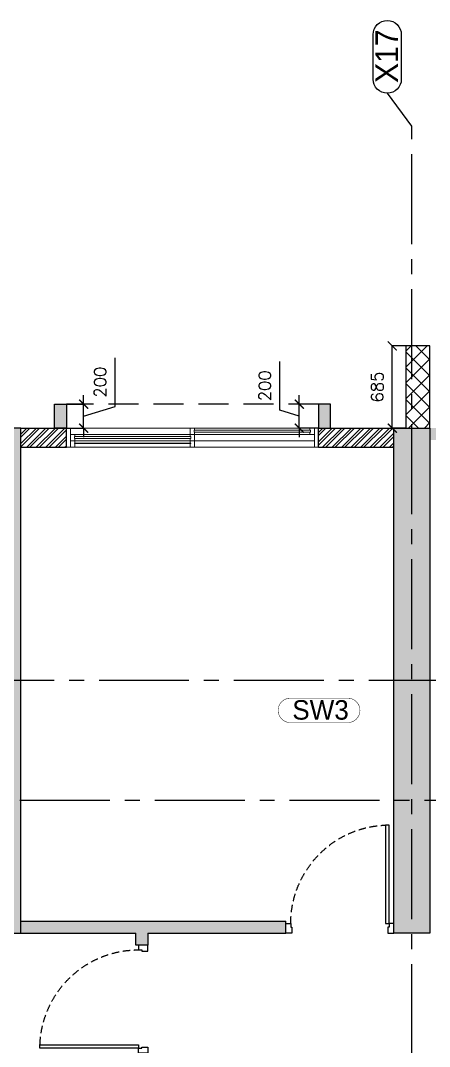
# Model space of a CAD drawing. Header units: millimetres. Extents: x 1181448 to 1317632, y -5734806 to -5633961.
# Drawn here: x 1199380 to 1202789, y -5706245 to -5697693 of the extents above; entities that cross this region are included whole.
import ezdxf

# ---------------------------------------------------------------- set-up
doc = ezdxf.new("R2010")
doc.units = ezdxf.units.MM
doc.header["$LTSCALE"] = 1000
doc.header["$MEASUREMENT"] = 0
for name, pattern in [('2BHK-A - BACK$0$AUDIT_D_120904163729-0', [0]), ('2BHK-A - BACK$1$HIDDEN', [0.375, 0.25, -0.125]), ('AUDIT_D_120904163729-0', [0]), ('T8(T9 IS SIMILAR) - TYPICAL FLOOR ELEVATION$1$AUDIT_D_120904163729-0', [0]), ('T8(T9 IS SIMILAR) - TYPICAL FLOOR ELEVATION$1$HIDDEN', [0.375, 0.25, -0.125]), ('T8_REFUGE COLUMNS$0$AUDIT_D_120904163729-0', [0]), ('T8_REFUGE COLUMNS$0$CENTER2', [1.125, 0.75, -0.125, 0.125, -0.125])]:
    doc.linetypes.add(name, pattern=pattern)
doc.layers.get('0').update_dxf_attribs({"linetype": 'AUDIT_D_120904163729-0'})
for name, color, linetype in [('2BHK-A - BACK$0$A-DOOR-FULL', 2, 'Continuous'), ('2BHK-A - BACK$0$A-HATCH -160', 251, '2BHK-A - BACK$0$AUDIT_D_120904163729-0'), ('A_dim', 1, 'Continuous'), ('T8(T9 IS SIMILAR) - REFUGE FLOOR$1$A_rail', 253, 'Continuous'), ('T8(T9 IS SIMILAR) - TYPICAL FLOOR ELEVATION$0$A-DIM', 1, 'T8(T9 IS SIMILAR) - TYPICAL FLOOR ELEVATION$1$AUDIT_D_120904163729-0'), ('T8(T9 IS SIMILAR) - TYPICAL FLOOR ELEVATION$1$A-WALL HATCH', 252, 'T8(T9 IS SIMILAR) - TYPICAL FLOOR ELEVATION$1$AUDIT_D_120904163729-0'), ('T8(T9 IS SIMILAR) - TYPICAL FLOOR ELEVATION$1$A-WALL-FEATURES', 6, 'T8(T9 IS SIMILAR) - TYPICAL FLOOR ELEVATION$1$AUDIT_D_120904163729-0'), ('T8_REFUGE COLUMNS$0$A-CENTERLINE', 193, 'T8_REFUGE COLUMNS$0$CENTER2'), ('T8_REFUGE COLUMNS$0$A-COLUMN GRID NUMBERING', 4, 'T8_REFUGE COLUMNS$0$AUDIT_D_120904163729-0'), ('T8_REFUGE COLUMNS$1$A-RCC COLS', 3, 'Continuous')]:
    doc.layers.add(name, color=color, linetype=linetype)
for name, color, linetype, lineweight in [('2BHK-A - BACK$1$A-WALL- 160', 6, 'Continuous', 30), ('2BHK-A - BACK$1$Window', 4, 'Continuous', 20), ('T8(T9 IS SIMILAR) - REFUGE FLOOR$0$D&W', 8, 'Continuous', 25), ('T8_REFUGE COLUMNS$0$A-COLUMN NO size reduce', 81, 'Continuous', 25)]:
    doc.layers.add(name, color=color, linetype=linetype, lineweight=lineweight)
doc.layers.add('T8_REFUGE COLUMNS$0$COL-HATCH', color=7, linetype='Continuous', lineweight=25, true_color=0xa3a3a3)
doc.styles.add('T8(T9 IS SIMILAR) - TYPICAL FLOOR ELEVATION$0$Romans 1', font='romans.shx', dxfattribs={"height": 100})
doc.styles.add('T8_REFUGE COLUMNS$0$STANDARD', font='GOTHIC.TTF')
doc.dimstyles.new('T8(T9 IS SIMILAR) - TYPICAL FLOOR ELEVATION$0$ALPINE S', dxfattribs={"dimscale": 0, "dimtxt": 100, "dimasz": 75, "dimexe": 0, "dimexo": 0, "dimgap": 75, "dimtad": 1, "dimdec": 0, "dimzin": 0, "dimdsep": 46, "dimtxsty": 'T8(T9 IS SIMILAR) - TYPICAL FLOOR ELEVATION$0$Romans 1', "dimblk": 'T8(T9 IS SIMILAR) - TYPICAL FLOOR ELEVATION$0$_ArchTick', "dimcen": 0.09, "dimclrd": 256, "dimclre": 256, "dimclrt": 7, "dimadec": 0, "dimazin": 0, "dimtfac": 1, "dimtdec": 0, "dimtofl": 0, "dimtmove": 1, "dimatfit": 0, "dimldrblk": 'T8(T9 IS SIMILAR) - TYPICAL FLOOR ELEVATION$0$_Open90', "dimfxl": 1, "dimtolj": 1, "dimtzin": 0, "dimarcsym": 0})

# ---------------------------------------------------------------- blocks, each defined once
blk = doc.blocks.new('T8_REFUGE COLUMNS')
at = {"layer": 'T8_REFUGE COLUMNS$0$COL-HATCH', "linetype": 'ByBlock'}
h = blk.add_hatch(color=256, dxfattribs=at)
h.dxf.hatch_style = 1
h.paths.add_polyline_path([(1199382.1, -5701089.9), (1199132.1, -5701089.9), (1199132.1, -5705299.9), (1199382.1, -5705299.9)])
h = blk.add_hatch(color=256, dxfattribs=at)
h.dxf.hatch_style = 1
h.paths.add_polyline_path([(1202492.1, -5701089.9), (1202792.1, -5701089.9), (1202792.1, -5705299.9), (1202492.1, -5705299.9)])
at = {"layer": 'T8_REFUGE COLUMNS$0$A-CENTERLINE'}
for p, q in [((1202642.1, -5698573.6), (1202437.8, -5698299.6)), ((1202642.1, -5728808.5), (1202642.1, -5698573.6)), ((1214284.1, -5703194.9), (1182156.9, -5703194.9)), ((1218123.2, -5704194.9), (1182156.9, -5704194.9))]:
    blk.add_line(p, q, dxfattribs=at)
at = {"layer": 'T8_REFUGE COLUMNS$0$A-COLUMN GRID NUMBERING', "linetype": 'ByBlock'}
blk.add_lwpolyline([(1202554, -5698182.4, -1), (1202319.6, -5698182.4), (1202319.6, -5697810.7, -1), (1202554, -5697810.7)], format="xyb", close=True, dxfattribs=at)
at = {"layer": 'T8_REFUGE COLUMNS$0$A-COLUMN NO size reduce', "linetype": 'ByBlock', "const_width": 3.9}
blk.add_lwpolyline([(1201628.8, -5703545.1, -1), (1201628.8, -5703341.9), (1202107.5, -5703341.9, -1), (1202107.5, -5703545.1)], format="xyb", close=True, dxfattribs=at)
at = {"layer": 'T8_REFUGE COLUMNS$1$A-RCC COLS', "linetype": 'ByBlock'}
for points in [[(1199382.1, -5701089.9), (1199132.1, -5701089.9), (1199132.1, -5705299.9), (1199382.1, -5705299.9)], [(1202492.1, -5701089.9), (1202792.1, -5701089.9), (1202792.1, -5705299.9), (1202492.1, -5705299.9)]]:
    blk.add_lwpolyline(points, close=True, dxfattribs=at)
at = {"layer": 'T8_REFUGE COLUMNS$0$A-COLUMN GRID NUMBERING', "linetype": 'ByBlock', "insert": (1202338.3, -5698213.9), "char_height": 187.5, "attachment_point": 1, "rotation": 90, "style": 'T8_REFUGE COLUMNS$0$STANDARD'}
blk.add_mtext_dynamic_manual_height_columns('X17', width=444.685, gutter_width=500, heights=[0], dxfattribs=at)
at = {"layer": 'T8_REFUGE COLUMNS$0$A-COLUMN NO size reduce', "linetype": 'ByBlock', "insert": (1201645.1, -5703358.2), "char_height": 162.5, "attachment_point": 1, "style": 'T8_REFUGE COLUMNS$0$STANDARD'}
blk.add_mtext_dynamic_manual_height_columns('SW3', width=1423.613, gutter_width=500, heights=[0], dxfattribs=at)
blk = doc.blocks.new('*U636')
for points in [[(0, 0), (0, 820), (-30, 820), (-30, 0)], [(-860, 0), (-820, 0), (-820, -30), (-810, -30), (-810, -80), (-860, -80)], [(40, 0), (0, 0), (0, -30), (-10, -30), (-10, -80), (40, -80)]]:
    blk.add_lwpolyline(points, close=True)
at = {"color": 0, "linetype": 'ByBlock', "ltscale": 0.25}
blk.add_arc((1.2, -0.5), 821.2, 92.37301, 179.96526, dxfattribs=at)
blk = doc.blocks.new('*U634')
for points in [[(0, 0), (0, 820), (30, 820), (30, 0)], [(-40, 0), (0, 0), (0, -30), (10, -30), (10, -80), (-40, -80)], [(860, 0), (820, 0), (820, -30), (810, -30), (810, -80), (860, -80)]]:
    blk.add_lwpolyline(points, close=True)
at = {"color": 0, "linetype": 'ByBlock', "ltscale": 0.25}
blk.add_arc((-1.2, -0.5), 821.2, 0.03474, 87.62699, dxfattribs=at)
blk = doc.blocks.new('2BHK-A - BACK$1$2100')
at = {"layer": '2BHK-A - BACK$1$Window', "color": 1, "lineweight": 13}
for p, q in [((1150876.5, -5693344.1), (1148842.5, -5693344.1)), ((1149840.7, -5693344.1), (1148880, -5693344.1)), ((1149840.7, -5693397.4), (1148880, -5693397.4)), ((1149840.7, -5693397.4), (1149878.2, -5693397.4)), ((1149878.2, -5693397.4), (1150876.5, -5693397.4)), ((1148842.5, -5693450.8), (1148842.5, -5693450.8)), ((1149840.7, -5693504.1), (1148842.5, -5693504.1)), ((1149840.7, -5693450.8), (1148880, -5693450.8)), ((1150839, -5693450.8), (1149878.2, -5693450.8)), ((1150839, -5693504.1), (1149878.2, -5693504.1))]:
    blk.add_line(p, q, dxfattribs=at)
at = {"layer": '2BHK-A - BACK$1$Window', "color": 5, "lineweight": 13}
for p, q in [((1149840.7, -5693374.4), (1148880, -5693374.4)), ((1149840.7, -5693378.9), (1148880, -5693378.9)), ((1149840.7, -5693416), (1148880, -5693416)), ((1149840.7, -5693432.2), (1148880, -5693432.2)), ((1150839, -5693469.3), (1149878.2, -5693469.3)), ((1150839, -5693485.5), (1149878.2, -5693485.5))]:
    blk.add_line(p, q, dxfattribs=at)
at = {"layer": '2BHK-A - BACK$1$Window', "color": 4, "lineweight": 13}
for points in [[(1148842.5, -5693344.1), (1148809.5, -5693344.1), (1148809.5, -5693504.1), (1148842.5, -5693504.1)], [(1148880, -5693378.9), (1148880, -5693397.4), (1148842.5, -5693397.4), (1148842.5, -5693344.1), (1148880, -5693344.1), (1148880, -5693374.4), (1148875.5, -5693374.4), (1148875.5, -5693378.9)], [(1149840.7, -5693378.9), (1149840.7, -5693397.4), (1149878.2, -5693397.4), (1149878.2, -5693344.1), (1149840.7, -5693344.1), (1149840.7, -5693374.4), (1149845.2, -5693374.4), (1149845.2, -5693378.9)], [(1150909.5, -5693344.1), (1150876.5, -5693344.1), (1150876.5, -5693504.1), (1150909.5, -5693504.1)], [(1148880, -5693432.2), (1148880, -5693450.8), (1148842.5, -5693450.8), (1148842.5, -5693397.4), (1148880, -5693397.4), (1148880, -5693416), (1148875.5, -5693416), (1148875.5, -5693432.2)], [(1149840.7, -5693432.2), (1149840.7, -5693450.8), (1149878.2, -5693450.8), (1149878.2, -5693397.4), (1149840.7, -5693397.4), (1149840.7, -5693416), (1149845.2, -5693416), (1149845.2, -5693432.2)], [(1149878.2, -5693485.5), (1149878.2, -5693504.1), (1149840.7, -5693504.1), (1149840.7, -5693450.8), (1149878.2, -5693450.8), (1149878.2, -5693469.3), (1149873.7, -5693469.3), (1149873.7, -5693485.5)], [(1150839, -5693485.5), (1150839, -5693504.1), (1150876.5, -5693504.1), (1150876.5, -5693450.8), (1150839, -5693450.8), (1150839, -5693469.3), (1150843.5, -5693469.3), (1150843.5, -5693485.5)]]:
    blk.add_lwpolyline(points, close=True, dxfattribs=at)
blk = doc.blocks.new('2BHK-A - BACK')
at = {"layer": '2BHK-A - BACK$0$A-HATCH -160', "linetype": 'ByBlock'}
h = blk.add_hatch(dxfattribs=at)
h.set_pattern_fill('ZIGZAG', color=256, scale=250)
h.set_pattern_definition([(9e-15, (-0.22, 0.45), (31.25, 31.25), [31.25, -31.25]), (90, (31.03, 0.45), (-31.25, 31.25), [31.25, -31.25])])
h.paths.add_polyline_path([(1196642.1, -5706299.9), (1198342.2, -5706299.9), (1198342.2, -5706399.9), (1196642.1, -5706399.9)])
h.paths.add_polyline_path([(1199382.6, -5705299.9), (1199382.6, -5705199.9), (1201592.2, -5705199.9), (1201592.2, -5705299.9), (1200442.1, -5705299.9), (1200442.1, -5705399.9), (1200342.1, -5705399.9), (1200342.1, -5705299.9)])
h.paths.add_polyline_path([(1200442.1, -5706399.9), (1201341.8, -5706399.9), (1201341.8, -5706299.9), (1200442.1, -5706299.9)])
h.paths.add_polyline_path([(1202091.8, -5706299.9), (1202691.8, -5706299.9), (1202691.8, -5706399.9), (1202091.8, -5706399.9)])
h.paths.add_polyline_path([(1204892.1, -5708749.5), (1204992.1, -5708749.5), (1204992.1, -5707999.9), (1204892.1, -5707999.9)])
h.paths.add_polyline_path([(1204892.1, -5709649.5), (1204992.1, -5709649.5), (1204992.1, -5710549.5), (1204892.1, -5710549.5)])
h.paths.add_polyline_path([(1200142, -5708600.5), (1200257, -5708600.5), (1200257.1, -5708700.5), (1200042, -5708700.5), (1200042, -5708099.9), (1200142, -5708099.9)])
h.paths.add_polyline_path([(1202792.1, -5701189.9), (1203427.1, -5701189.9), (1203427.1, -5701089.9), (1202792.1, -5701089.9)])
h = blk.add_hatch(dxfattribs=at)
h.set_pattern_fill('ANSI32', color=256, scale=150)
h.paths.add_polyline_path([(1201862.5, -5701249.9), (1202492.1, -5701249.9), (1202492.1, -5701089.9), (1201862.5, -5701089.9)])
h.paths.add_polyline_path([(1199762.5, -5701090.3), (1199382.1, -5701090.3), (1199382.1, -5701249.9), (1199762.5, -5701249.9)])
at = {"layer": '2BHK-A - BACK$1$A-WALL- 160', "linetype": 'ByBlock'}
for p, q in [((1199382.1, -5701089.9), (1199762.5, -5701089.9)), ((1199762.5, -5701249.9), (1199762.5, -5701089.9)), ((1201862.5, -5701089.9), (1202492.1, -5701089.9)), ((1201862.5, -5701249.9), (1201862.5, -5701089.9)), ((1199382.1, -5701249.9), (1199762.5, -5701249.9)), ((1201862.5, -5701249.9), (1202492.1, -5701249.9)), ((1199382.6, -5705199.9), (1201592.2, -5705199.9)), ((1201592.2, -5705299.9), (1201592.2, -5705199.9)), ((1199382.6, -5705299.9), (1200342.1, -5705299.9)), ((1200342.1, -5705399.9), (1200342.1, -5705299.9)), ((1200442.1, -5705299.9), (1201592.2, -5705299.9)), ((1200442.1, -5705299.9), (1200442.1, -5705399.9)), ((1200442.1, -5705399.9), (1200342.1, -5705399.9))]:
    blk.add_line(p, q, dxfattribs=at)
at = {"layer": '2BHK-A - BACK$0$A-DOOR-FULL', "linetype": '2BHK-A - BACK$1$HIDDEN', "xscale": -1}
blk.add_blockref('*U634', (1202452.2, -5705219.9), dxfattribs=at)
at = {"layer": '2BHK-A - BACK$0$A-DOOR-FULL', "linetype": '2BHK-A - BACK$1$HIDDEN', "xscale": -1, "rotation": 90}
blk.add_blockref('*U636', (1200362.1, -5706259.9), dxfattribs=at)
at = {"layer": '2BHK-A - BACK$1$A-WALL- 160', "linetype": 'ByBlock', "xscale": -1, "rotation": 180}
blk.add_blockref('2BHK-A - BACK$1$2100', (50953, -11394594), dxfattribs=at)
blk = doc.blocks.new('T8(T9 IS SIMILAR) - TYPICAL FLOOR ELEVATION$0$_ArchTick')
at = {"color": 0, "linetype": 'ByBlock', "const_width": 0.15}
blk.add_lwpolyline([(-0.5, -0.5), (0.5, 0.5)], dxfattribs=at)
blk = doc.blocks.new('*D2223')
at = {"layer": 'T8(T9 IS SIMILAR) - TYPICAL FLOOR ELEVATION$0$A-DIM', "lineweight": -2, "transparency": 16777216}
for p, q in [((1200168.4, -5700911.6), (1200168.4, -5700504.4)), ((1199905.9, -5700890.3), (1199905.9, -5700815.3)), ((1199905.9, -5701090.3), (1199905.9, -5700890.3)), ((1199905.9, -5700990.3), (1200168.4, -5700911.6)), ((1199905.9, -5701090.3), (1199905.9, -5701165.3))]:
    blk.add_line(p, q, dxfattribs=at)
at = {"layer": 'T8(T9 IS SIMILAR) - TYPICAL FLOOR ELEVATION$0$A-DIM', "linetype": 'T8(T9 IS SIMILAR) - TYPICAL FLOOR ELEVATION$1$HIDDEN', "lineweight": -2, "transparency": 16777216}
for p, q in [((1199762.5, -5700890.3), (1199905.9, -5700890.3)), ((1199762.5, -5701090.3), (1199905.9, -5701090.3))]:
    blk.add_line(p, q, dxfattribs=at)
at = {"layer": 'T8(T9 IS SIMILAR) - TYPICAL FLOOR ELEVATION$0$A-DIM', "linetype": 'ByBlock', "lineweight": -2, "transparency": 16777216, "xscale": 75, "yscale": 75, "zscale": 75}
for p, rotation in [((1199905.9, -5700890.3), 270), ((1199905.9, -5701090.3), 90)]:
    blk.add_blockref('T8(T9 IS SIMILAR) - TYPICAL FLOOR ELEVATION$0$_ArchTick', p, dxfattribs=dict(at, rotation=rotation))
at = {"layer": 'T8(T9 IS SIMILAR) - TYPICAL FLOOR ELEVATION$0$A-DIM', "color": 7, "linetype": 'ByBlock', "transparency": 16777216, "insert": (1200043.4, -5700708), "char_height": 100, "attachment_point": 5, "rotation": 90, "style": 'T8(T9 IS SIMILAR) - TYPICAL FLOOR ELEVATION$0$Romans 1'}
blk.add_mtext('\\A1;200', dxfattribs=at)
blk = doc.blocks.new('T8(T9 IS SIMILAR) - TYPICAL FLOOR ELEVATION$0$_Open90')
at = {"color": 0, "linetype": 'ByBlock', "lineweight": -2}
for p, q in [((0, 0), (-1, 0)), ((-0.5, 0.5), (0, 0)), ((0, 0), (-0.5, -0.5))]:
    blk.add_line(p, q, dxfattribs=at)
blk = doc.blocks.new('*D2224')
at = {"layer": 'T8(T9 IS SIMILAR) - TYPICAL FLOOR ELEVATION$0$A-DIM', "lineweight": -2, "transparency": 16777216}
for p, q in [((1201541, -5700941.6), (1201541, -5700534.4)), ((1201703.5, -5700890.3), (1201703.5, -5700815.3)), ((1201703.5, -5700990.3), (1201541, -5700941.6)), ((1201703.5, -5701090.3), (1201703.5, -5700890.3)), ((1201703.5, -5701090.3), (1201703.5, -5701165.3))]:
    blk.add_line(p, q, dxfattribs=at)
at = {"layer": 'T8(T9 IS SIMILAR) - TYPICAL FLOOR ELEVATION$0$A-DIM', "linetype": 'T8(T9 IS SIMILAR) - TYPICAL FLOOR ELEVATION$1$HIDDEN', "lineweight": -2, "transparency": 16777216}
for p, q in [((1201862.6, -5700890.3), (1201703.5, -5700890.3)), ((1201862.6, -5701090.3), (1201703.5, -5701090.3))]:
    blk.add_line(p, q, dxfattribs=at)
at = {"layer": 'T8(T9 IS SIMILAR) - TYPICAL FLOOR ELEVATION$0$A-DIM', "linetype": 'ByBlock', "lineweight": -2, "transparency": 16777216, "xscale": 75, "yscale": 75, "zscale": 75}
for p, rotation in [((1201703.5, -5700890.3), 270), ((1201703.5, -5701090.3), 90)]:
    blk.add_blockref('T8(T9 IS SIMILAR) - TYPICAL FLOOR ELEVATION$0$_ArchTick', p, dxfattribs=dict(at, rotation=rotation))
at = {"layer": 'T8(T9 IS SIMILAR) - TYPICAL FLOOR ELEVATION$0$A-DIM', "color": 7, "linetype": 'ByBlock', "transparency": 16777216, "insert": (1201416, -5700738), "char_height": 100, "attachment_point": 5, "rotation": 90, "style": 'T8(T9 IS SIMILAR) - TYPICAL FLOOR ELEVATION$0$Romans 1'}
blk.add_mtext('\\A1;200', dxfattribs=at)
blk = doc.blocks.new('*D2225')
at = {"layer": 'T8(T9 IS SIMILAR) - TYPICAL FLOOR ELEVATION$0$A-DIM', "linetype": 'T8(T9 IS SIMILAR) - TYPICAL FLOOR ELEVATION$1$HIDDEN', "lineweight": -2, "transparency": 16777216}
for p, q in [((1202592.3, -5700405.8), (1202478.6, -5700405.8)), ((1202592.3, -5701090.3), (1202478.6, -5701090.3))]:
    blk.add_line(p, q, dxfattribs=at)
at = {"layer": 'T8(T9 IS SIMILAR) - TYPICAL FLOOR ELEVATION$0$A-DIM', "lineweight": -2, "transparency": 16777216}
blk.add_line((1202478.6, -5701090.3), (1202478.6, -5700405.8), dxfattribs=at)
at = {"layer": 'T8(T9 IS SIMILAR) - TYPICAL FLOOR ELEVATION$0$A-DIM', "linetype": 'ByBlock', "lineweight": -2, "transparency": 16777216, "xscale": 75, "yscale": 75, "zscale": 75}
for p, rotation in [((1202478.6, -5700405.8), 90), ((1202478.6, -5701090.3), 270)]:
    blk.add_blockref('T8(T9 IS SIMILAR) - TYPICAL FLOOR ELEVATION$0$_ArchTick', p, dxfattribs=dict(at, rotation=rotation))
at = {"layer": 'T8(T9 IS SIMILAR) - TYPICAL FLOOR ELEVATION$0$A-DIM', "color": 7, "linetype": 'ByBlock', "transparency": 16777216, "insert": (1202353.6, -5700748.1), "char_height": 100, "attachment_point": 5, "rotation": 90, "style": 'T8(T9 IS SIMILAR) - TYPICAL FLOOR ELEVATION$0$Romans 1'}
blk.add_mtext('\\A1;685', dxfattribs=at)
blk = doc.blocks.new('T8(T9 IS SIMILAR) - TYPICAL FLOOR ELEVATION')
at = {"layer": 'T8(T9 IS SIMILAR) - TYPICAL FLOOR ELEVATION$1$A-WALL HATCH', "linetype": 'ByBlock'}
h = blk.add_hatch(dxfattribs=at)
h.set_pattern_fill('ANSI37', color=256, scale=750)
h.set_pattern_definition([(45, (-0.1, -0.21), (-66.2912607, 66.2912607), []), (135, (-0.1, -0.21), (-66.2912607, -66.2912607), [])])
h.paths.add_polyline_path([(1186632.3, -5709913.9), (1186432.3, -5709913.9), (1186432.3, -5708154.2), (1186632.3, -5708154.2)])
h.paths.add_polyline_path([(1190032.3, -5708154), (1190232.6, -5708154), (1190232.6, -5709913.7), (1190032.3, -5709913.7)])
h.paths.add_polyline_path([(1202792.3, -5700405.8), (1202592.3, -5700405.8), (1202592.3, -5701090.3), (1202792.3, -5701090.3)])
h.paths.add_polyline_path([(1209952.2, -5700405.8), (1209752.2, -5700405.8), (1209752.2, -5701092), (1209952.2, -5701092)])
h.paths.add_polyline_path([(1222512.1, -5708154), (1222311.7, -5708154), (1222311.7, -5709913.7), (1222512.1, -5709913.7)])
h.paths.add_polyline_path([(1225912.1, -5709913.9), (1226112.1, -5709913.9), (1226112.1, -5708154.2), (1225912.1, -5708154.2)])
h.paths.add_polyline_path([(1209852.3, -5729369.1), (1210052.3, -5729369.1), (1210052.3, -5728684.2), (1209852.3, -5728684.2)])
h.paths.add_polyline_path([(1202692.1, -5729369.1), (1202492, -5729369.1), (1202492, -5728684.2), (1202692.1, -5728684.2)])
h = blk.add_hatch(dxfattribs=at)
h.set_pattern_fill('ZIGZAG', color=256, scale=250)
h.set_pattern_definition([(0, (0, 0), (31.25, 31.25), [31.25, -31.25]), (90, (31.25, 0), (-31.25, 31.25), [31.25, -31.25])])
h.paths.add_polyline_path([(1186332.7, -5719983.5), (1186332.7, -5719683.5), (1186432.7, -5719683.5), (1186432.7, -5719883.5), (1186982.7, -5719883.5), (1186982.7, -5719523.5), (1187082.7, -5719523.5), (1187082.7, -5719983.5)])
h.paths.add_polyline_path([(1190232.7, -5719983.5), (1190232.7, -5719683.5), (1190132.7, -5719683.5), (1190132.7, -5719883.5), (1189582.7, -5719883.5), (1189582.7, -5719523.5), (1189482.7, -5719523.5), (1189482.7, -5719983.5)])
h.paths.add_polyline_path([(1190857.7, -5717933.5), (1190857.7, -5717733.5), (1190757.7, -5717733.5), (1190757.7, -5717933.5)])
h.paths.add_polyline_path([(1193357.7, -5717733.5), (1193357.7, -5717933.5), (1193257.7, -5717933.5), (1193257.7, -5717733.5)])
h.paths.add_polyline_path([(1196632.8, -5709938.8), (1196632.8, -5709738.8), (1196532.8, -5709738.8), (1196532.8, -5709938.8)])
h.paths.add_polyline_path([(1194132, -5709738.8), (1194132, -5709938.8), (1194032, -5709938.8), (1194032, -5709738.8)])
h.paths.add_polyline_path([(1195742.7, -5701889.7), (1196212.8, -5701889.7), (1196212.8, -5702349.7), (1196112.8, -5702349.7), (1196112.8, -5701989.7), (1195742.7, -5701989.7)])
h.paths.add_polyline_path([(1198312.8, -5702349.7), (1198312.8, -5701889.7), (1199132.6, -5701889.7), (1199132.6, -5701989.7), (1198412.8, -5701989.7), (1198412.8, -5702349.7)])
h.paths.add_polyline_path([(1199662.5, -5701090.3), (1199662.5, -5700890.3), (1199762.5, -5700890.3), (1199762.5, -5701090.3)])
h.paths.add_polyline_path([(1201862.6, -5700890.3), (1201862.6, -5701090.3), (1201962.6, -5701090.3), (1201962.6, -5700890.3)])
h.paths.add_polyline_path([(1210681.9, -5700890.3), (1210681.9, -5701090.3), (1210581.9, -5701090.3), (1210581.9, -5700890.3)])
h.paths.add_polyline_path([(1212882, -5701090.3), (1212882, -5700890.3), (1212782, -5700890.3), (1212782, -5701090.3)])
h.paths.add_polyline_path([(1214231.8, -5702349.7), (1214231.8, -5701889.7), (1213412.3, -5701889.7), (1213412.3, -5701989.7), (1214131.8, -5701989.7), (1214131.8, -5702349.7)])
h.paths.add_polyline_path([(1216801.9, -5701889.7), (1216331.8, -5701889.7), (1216331.8, -5702349.7), (1216431.8, -5702349.7), (1216431.8, -5701989.7), (1216801.9, -5701989.7)])
h.paths.add_polyline_path([(1215911.7, -5709938.8), (1215911.7, -5709738.8), (1216011.7, -5709738.8), (1216011.7, -5709938.8)])
h.paths.add_polyline_path([(1218412.5, -5709738.8), (1218412.5, -5709938.8), (1218512.5, -5709938.8), (1218512.5, -5709738.8)])
h.paths.add_polyline_path([(1221686.9, -5717933.5), (1221686.9, -5717733.5), (1221786.9, -5717733.5), (1221786.9, -5717933.5)])
h.paths.add_polyline_path([(1219186.9, -5717733.5), (1219186.9, -5717933.5), (1219286.9, -5717933.5), (1219286.9, -5717733.5)])
h.paths.add_polyline_path([(1222311.8, -5719983.5), (1222311.8, -5719683.5), (1222411.8, -5719683.5), (1222411.8, -5719883.5), (1222961.8, -5719883.5), (1222961.8, -5719523.5), (1223061.8, -5719523.5), (1223061.8, -5719983.5)])
h.paths.add_polyline_path([(1226211.8, -5719983.5), (1226211.8, -5719683.5), (1226111.8, -5719683.5), (1226111.8, -5719883.5), (1225561.8, -5719883.5), (1225561.8, -5719523.5), (1225461.8, -5719523.5), (1225461.8, -5719983.5)])
h.paths.add_polyline_path([(1217001.9, -5727584.6), (1216901.9, -5727584.6), (1216901.9, -5727784.6), (1216356.8, -5727784.6), (1216356.8, -5727424.6), (1216256.8, -5727424.6), (1216256.8, -5727884.6), (1217001.9, -5727884.6)])
h.paths.add_polyline_path([(1214156.8, -5727424.6), (1214056.8, -5727424.6), (1214056.8, -5727784.6), (1213412.3, -5727784.6), (1213412.3, -5727884.6), (1214156.8, -5727884.6)])
h.paths.add_polyline_path([(1210681.9, -5728884), (1210681.9, -5728684), (1210581.9, -5728684), (1210581.9, -5728884)])
h.paths.add_polyline_path([(1212882, -5728684), (1212882, -5728884), (1212782, -5728884), (1212782, -5728684)])
h.paths.add_polyline_path([(1201862.6, -5728884), (1201862.6, -5728684), (1201962.6, -5728684), (1201962.6, -5728884)])
h.paths.add_polyline_path([(1199662.5, -5728684), (1199662.5, -5728884), (1199762.5, -5728884), (1199762.5, -5728684)])
h.paths.add_polyline_path([(1198387.7, -5727424.6), (1198487.7, -5727424.6), (1198487.7, -5727784.6), (1199132.3, -5727784.6), (1199132.3, -5727884.6), (1198387.7, -5727884.6)])
h.paths.add_polyline_path([(1195542.6, -5727584.6), (1195642.6, -5727584.6), (1195642.6, -5727784.6), (1196187.7, -5727784.6), (1196187.7, -5727424.6), (1196287.7, -5727424.6), (1196287.7, -5727884.6), (1195542.6, -5727884.6)])
at = {"layer": 'T8(T9 IS SIMILAR) - TYPICAL FLOOR ELEVATION$1$A-WALL-FEATURES', "color": 8, "linetype": 'T8(T9 IS SIMILAR) - TYPICAL FLOOR ELEVATION$1$HIDDEN'}
blk.add_line((1201862.6, -5700890.3), (1199762.5, -5700890.3), dxfattribs=at)
at = {"layer": 'T8(T9 IS SIMILAR) - TYPICAL FLOOR ELEVATION$1$A-WALL-FEATURES', "linetype": 'ByBlock'}
for points in [[(1202792.3, -5700405.8), (1202592.3, -5700405.8), (1202592.3, -5701090.3), (1202792.3, -5701090.3)], [(1199662.5, -5701090.3), (1199662.5, -5700890.3), (1199762.5, -5700890.3), (1199762.5, -5701090.3)], [(1201862.6, -5700890.3), (1201862.6, -5701090.3), (1201962.6, -5701090.3), (1201962.6, -5700890.3)]]:
    blk.add_lwpolyline(points, close=True, dxfattribs=at)
at = {"layer": 'T8(T9 IS SIMILAR) - TYPICAL FLOOR ELEVATION$0$A-DIM', "linetype": 'ByBlock'}
for base, p1, p2, picture, middle in [((1202478.6232, -5700405.7932, 0.0691), (1202592.2645, -5701090.3143), (1202592.2645, -5700405.7932), '*D2225', (1202353.6232, -5700748.0537, 0.0691)), ((1199905.9, -5700890.3), (1199762.5, -5701090.3), (1199762.5, -5700890.3), '*D2223', (1200043.4, -5700836.6)), ((1201703.5, -5700890.3), (1201862.6, -5701090.3), (1201862.6, -5700890.3), '*D2224', (1201416, -5700866.6))]:
    dim = blk.add_linear_dim(base=base, p1=p1, p2=p2, angle=90, dimstyle='T8(T9 IS SIMILAR) - TYPICAL FLOOR ELEVATION$0$ALPINE S', override={"dimscale": 1, "dimfxl": 5, "dimarcsym": 1}, dxfattribs=at)
    dim.commit()
    dim.dimension.update_dxf_attribs({"geometry": picture, "text_midpoint": middle})
blk = doc.blocks.new('T8(T9 IS SIMILAR) - REFUGE FLOOR')
at = {"layer": 'T8(T9 IS SIMILAR) - REFUGE FLOOR$0$D&W', "linetype": 'ByBlock'}
blk.add_blockref('2BHK-A - BACK', (0, 0), dxfattribs=at)
at = {"layer": 'T8(T9 IS SIMILAR) - REFUGE FLOOR$1$A_rail', "linetype": 'ByBlock'}
blk.add_blockref('T8_REFUGE COLUMNS', (0, 0), dxfattribs=at)
blk.add_blockref('T8(T9 IS SIMILAR) - TYPICAL FLOOR ELEVATION', (0, 0), dxfattribs=at)

msp = doc.modelspace()

# ---------------------------------------------------------------- block references
at = {"layer": 'A_dim', "linetype": 'ByBlock'}
msp.add_blockref('T8(T9 IS SIMILAR) - REFUGE FLOOR', (0, 0), dxfattribs=at)

doc.saveas('drawing.dxf')
